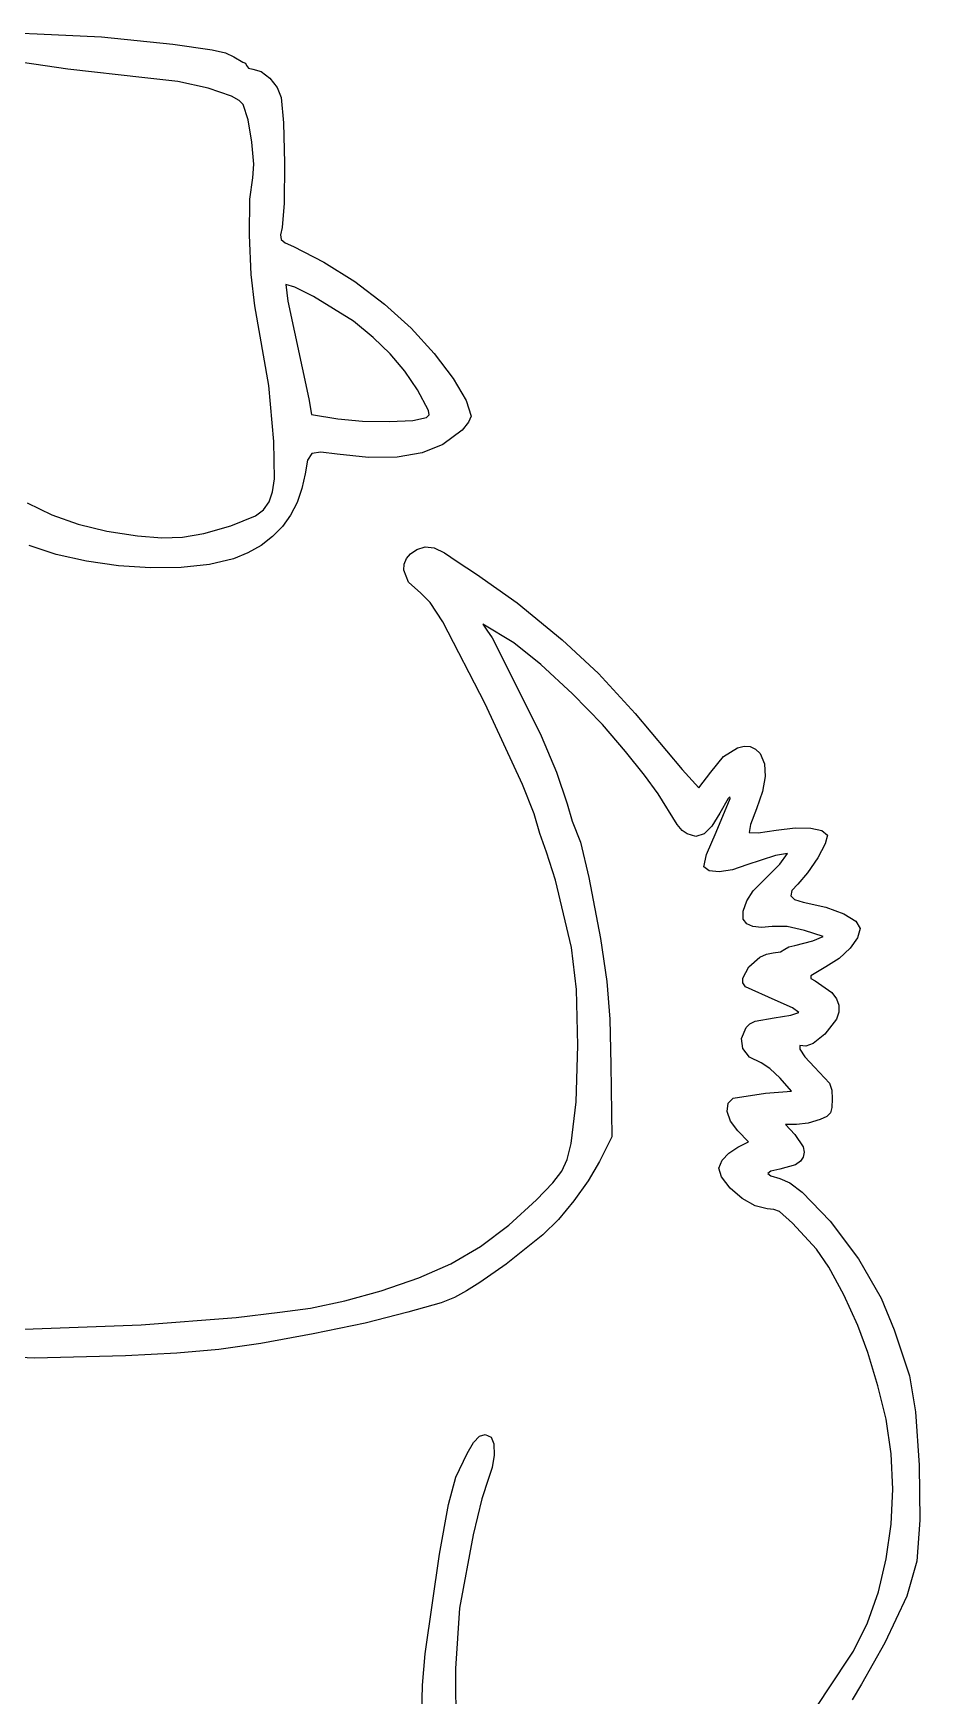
# Model space of a CAD drawing. Extents: x 7 to 205, y 4 to 208.
# Drawn here: x 124.8 to 196.1, y 72.9 to 206.7 of the extents above; entities that cross this region are included whole.
import ezdxf

# ---------------------------------------------------------------- set-up
doc = ezdxf.new("R2010")
doc.units = 0

msp = doc.modelspace()

# ---------------------------------------------------------------- linework, layer by layer
at = {"layer": 'Layer 1'}
for p, q in [((123.849671, 206.683504), (125.095418, 206.647742)), ((125.095418, 206.647742), (130.280542, 206.405792)), ((130.280542, 206.405792), (136.031529, 205.793681)), ((136.031529, 205.793681), (139.203156, 205.342173)), ((139.203156, 205.342173), (140.266966, 205.1073)), ((140.266966, 205.1073), (140.946886, 204.772158)), ((140.946886, 204.772158), (141.655814, 204.365611)), ((127.564862, 203.798722), (121.624615, 204.653051)), ((133.773751, 203.098571), (127.564862, 203.798722)), ((141.655814, 204.365611), (141.869371, 204.282708)), ((141.869371, 204.282708), (141.958195, 204.083389)), ((141.958195, 204.083389), (142.103275, 203.883657)), ((142.103275, 203.883657), (142.452084, 203.799764)), ((142.452084, 203.799764), (143.132555, 203.593046)), ((143.132555, 203.593046), (143.828061, 203.060635)), ((136.433907, 202.795712), (133.773751, 203.098571)), ((138.881232, 202.270755), (136.433907, 202.795712)), ((140.754653, 201.621799), (138.881232, 202.270755)), ((143.828061, 203.060635), (144.410947, 202.328776)), ((144.410947, 202.328776), (144.753556, 201.523715)), ((141.363315, 201.281479), (140.754653, 201.621799)), ((141.693098, 200.946946), (141.363315, 201.281479)), ((142.081999, 199.711295), (141.693098, 200.946946)), ((144.753556, 201.523715), (144.939762, 199.469228)), ((142.390427, 197.91391), (142.081999, 199.711295)), ((144.939762, 199.469228), (145.017617, 196.230061)), ((142.540364, 196.159376), (142.390427, 197.91391)), ((142.453789, 195.052278), (142.540364, 196.159376)), ((145.017617, 196.230061), (144.979611, 193.021131)), ((142.227366, 193.337737), (142.453789, 195.052278)), ((142.187447, 190.438079), (142.227366, 193.337737)), ((144.979611, 193.021131), (144.818235, 191.057353)), ((142.320081, 187.266747), (142.187447, 190.438079)), ((144.818235, 191.057353), (144.696815, 190.45846)), ((144.696815, 190.45846), (144.75428, 190.093482)), ((144.75428, 190.093482), (145.072511, 189.82418)), ((145.072511, 189.82418), (145.733392, 189.512311)), ((145.733392, 189.512311), (148.179476, 188.265981)), ((148.179476, 188.265981), (150.662484, 186.692336)), ((142.61132, 184.737184), (142.320081, 187.266747)), ((145.841433, 186.248415), (145.12014, 186.454966)), ((145.12014, 186.454966), (145.289832, 185.11204)), ((147.337832, 185.498499), (145.841433, 186.248415)), ((150.662484, 186.692336), (153.045635, 184.886373)), ((143.739536, 178.343045), (142.61132, 184.737184)), ((145.289832, 185.11204), (146.966864, 177.272278)), ((150.565973, 183.501892), (147.337832, 185.498499)), ((153.045635, 184.886373), (155.192143, 182.943091)), ((152.159056, 182.205978), (150.565973, 183.501892)), ((153.522193, 180.881217), (152.159056, 182.205978)), ((155.192143, 182.943091), (157.049101, 180.908506)), ((154.69282, 179.487444), (153.522193, 180.881217)), ((157.049101, 180.908506), (158.586316, 178.886457)), ((155.708375, 177.984491), (154.69282, 179.487444)), ((144.162295, 173.83587), (143.739536, 178.343045)), ((156.610348, 176.31833), (155.708375, 177.984491)), ((158.586316, 178.886457), (159.633513, 177.126146)), ((146.966864, 177.272278), (147.193347, 176.002278)), ((159.633513, 177.126146), (160.020418, 175.876774)), ((147.193347, 176.002278), (149.302992, 175.664701)), ((149.302992, 175.664701), (151.280139, 175.46893)), ((151.280139, 175.46893), (153.459504, 175.424771)), ((153.459504, 175.424771), (155.347336, 175.525371)), ((155.347336, 175.525371), (156.449883, 175.76388)), ((156.449883, 175.76388), (156.642427, 175.963514)), ((156.449883, 175.76388), (156.449883, 175.76388)), ((156.642427, 175.963514), (156.610348, 176.31833)), ((159.821095, 175.377933), (159.300742, 174.748928)), ((160.020418, 175.876774), (159.821095, 175.377933)), ((159.300742, 174.748928), (157.76264, 173.575156)), ((144.199291, 170.833215), (144.162295, 173.83587)), ((147.208153, 172.870389), (146.859456, 172.332789)), ((147.931956, 172.981875), (147.208153, 172.870389)), ((149.254069, 172.80233), (147.931956, 172.981875)), ((151.776352, 172.528256), (149.254069, 172.80233)), ((156.080236, 172.919174), (154.068274, 172.568706)), ((157.76264, 173.575156), (156.080236, 172.919174)), ((146.859456, 172.332789), (146.662665, 171.23399)), ((154.068274, 172.568706), (151.776352, 172.528256)), ((144.05533, 169.78298), (144.199291, 170.833215)), ((146.419069, 170.032746), (146.031985, 168.921624)), ((146.662665, 171.23399), (146.419069, 170.032746)), ((124.31394, 168.896996), (126.28065, 167.937333)), ((143.314646, 168.334729), (143.768971, 168.966816)), ((143.768971, 168.966816), (144.05533, 169.78298)), ((146.031985, 168.921624), (145.505084, 167.904989)), ((126.28065, 167.937333), (128.40549, 167.177733)), ((140.688195, 167.043001), (142.666787, 167.836727)), ((142.666787, 167.836727), (143.314646, 168.334729)), ((145.505084, 167.904989), (144.84204, 166.987203)), ((128.40549, 167.177733), (130.702444, 166.610346)), ((130.702444, 166.610346), (133.185498, 166.22732)), ((133.185498, 166.22732), (135.144968, 166.065616)), ((135.144968, 166.065616), (136.789675, 166.119515)), ((136.789675, 166.119515), (138.507968, 166.431236)), ((138.507968, 166.431236), (140.688195, 167.043001)), ((144.046526, 166.172627), (143.122216, 165.465626)), ((144.84204, 166.987203), (144.046526, 166.172627)), ((126.644951, 164.743041), (124.455169, 165.457486)), ((129.080068, 164.19566), (126.644951, 164.743041)), ((142.072782, 164.870561), (140.901897, 164.391794)), ((143.122216, 165.465626), (142.072782, 164.870561)), ((154.823391, 164.399798), (155.16184, 164.800725)), ((155.16184, 164.800725), (155.655402, 165.141766)), ((155.655402, 165.141766), (156.325525, 165.353268)), ((156.325525, 165.353268), (157.054834, 165.271085)), ((157.054834, 165.271085), (157.899044, 164.878402)), ((157.899044, 164.878402), (158.91387, 164.158405)), ((131.645268, 163.827545), (129.080068, 164.19566)), ((134.225303, 163.650899), (131.645268, 163.827545)), ((136.704919, 163.677923), (134.225303, 163.650899)), ((138.968868, 163.920821), (136.704919, 163.677923)), ((140.901897, 164.391794), (138.968868, 163.920821)), ((154.606248, 163.480635), (154.638659, 163.954573)), ((154.992802, 162.508969), (154.606248, 163.480635)), ((154.638659, 163.954573), (154.823391, 164.399798)), ((158.91387, 164.158405), (160.46735, 163.163905)), ((155.971881, 161.609492), (154.992802, 162.508969)), ((160.46735, 163.163905), (163.725403, 160.832831)), ((156.730862, 160.861274), (155.971881, 161.609492)), ((157.739951, 159.318686), (156.730862, 160.861274)), ((163.725403, 160.832831), (167.366771, 157.863509)), ((161.169991, 152.718942), (157.739951, 159.318686)), ((163.453716, 157.611657), (160.977453, 159.132273)), ((160.977453, 159.132273), (161.283596, 158.65127)), ((161.283596, 158.65127), (161.713751, 158.026749)), ((161.713751, 158.026749), (163.394142, 154.717925)), ((165.635773, 155.868703), (163.453716, 157.611657)), ((167.366771, 157.863509), (170.280119, 155.16027)), ((168.177159, 153.525828), (165.635773, 155.868703)), ((163.394142, 154.717925), (165.664286, 150.151674)), ((170.280119, 155.16027), (173.238373, 151.943862)), ((164.169078, 146.23541), (161.169991, 152.718942)), ((170.603964, 151.043321), (168.177159, 153.525828)), ((173.238373, 151.943862), (177.01446, 147.435034)), ((165.664286, 150.151674), (166.906059, 147.215609)), ((172.442276, 148.881471), (170.603964, 151.043321)), ((173.978864, 146.985259), (172.442276, 148.881471)), ((180.349724, 148.474337), (181.456503, 149.174242)), ((181.456503, 149.174242), (181.989986, 149.30095)), ((181.989986, 149.30095), (182.485413, 149.269599)), ((182.485413, 149.269599), (182.924197, 149.073267)), ((182.924197, 149.073267), (183.287749, 148.705034)), ((183.287749, 148.705034), (183.630966, 147.895606)), ((166.906059, 147.215609), (167.765981, 144.677759)), ((177.01446, 147.435034), (178.364862, 145.953869)), ((178.364862, 145.953869), (179.313786, 147.225258)), ((179.313786, 147.225258), (180.349724, 148.474337)), ((183.630966, 147.895606), (183.693127, 146.867968)), ((165.101969, 143.860884), (164.169078, 146.23541)), ((175.072892, 145.460506), (173.978864, 146.985259)), ((183.693127, 146.867968), (183.476054, 145.648555)), ((167.765981, 144.677759), (168.157644, 143.266648)), ((176.607174, 143.004566), (175.072892, 145.460506)), ((179.746029, 142.389612), (180.866133, 145.08367)), ((180.722333, 145.09466), (180.050686, 143.920441)), ((180.857467, 145.223511), (180.722333, 145.09466)), ((180.866133, 145.08367), (180.857467, 145.223511)), ((183.476054, 145.648555), (182.981569, 144.263801)), ((165.567724, 142.27672), (165.101969, 143.860884)), ((168.157644, 143.266648), (168.826294, 141.574256)), ((180.050686, 143.920441), (179.404406, 142.861858)), ((182.981569, 144.263801), (182.507781, 142.997016)), ((166.095372, 140.770582), (165.567724, 142.27672)), ((177.023909, 142.523203), (176.607174, 143.004566)), ((177.413229, 142.257376), (177.023909, 142.523203)), ((178.119606, 142.05172), (177.413229, 142.257376)), ((178.772022, 142.246082), (178.119606, 142.05172)), ((179.404406, 142.861858), (178.772022, 142.246082)), ((178.975248, 140.590241), (179.746029, 142.389612)), ((182.507781, 142.997016), (182.415567, 142.365276)), ((182.415567, 142.365276), (183.127757, 142.343115)), ((183.127757, 142.343115), (184.587967, 142.541916)), ((184.587967, 142.541916), (186.106121, 142.728513)), ((186.106121, 142.728513), (187.364135, 142.717462)), ((187.364135, 142.717462), (188.262806, 142.518425)), ((188.262806, 142.518425), (188.70293, 142.141067)), ((188.70293, 142.141067), (188.530369, 141.461339)), ((166.813319, 138.532914), (166.095372, 140.770582)), ((168.826294, 141.574256), (169.503925, 138.748942)), ((178.749393, 139.594957), (178.975248, 140.590241)), ((184.509715, 140.509453), (182.226797, 139.760379)), ((185.501667, 140.670424), (184.509715, 140.509453)), ((184.866082, 139.810752), (185.501667, 140.670424)), ((188.530369, 141.461339), (187.918727, 140.325395)), ((179.176731, 139.263886), (178.749393, 139.594957)), ((180.002174, 139.18602), (179.176731, 139.263886)), ((181.070577, 139.353978), (180.002174, 139.18602)), ((182.226797, 139.760379), (181.070577, 139.353978)), ((183.388401, 138.32849), (184.866082, 139.810752)), ((187.918727, 140.325395), (187.100541, 139.114848)), ((168.093001, 133.104498), (166.813319, 138.532914)), ((169.503925, 138.748942), (170.434031, 133.829437)), ((182.730413, 137.67233), (183.388401, 138.32849)), ((186.308345, 138.211312), (185.836171, 137.680788)), ((187.100541, 139.114848), (186.308345, 138.211312)), ((181.911986, 136.032168), (182.209947, 136.850118)), ((182.209947, 136.850118), (182.730413, 137.67233)), ((185.836171, 137.680788), (185.752723, 137.266342)), ((185.752723, 137.266342), (186.060244, 136.960772)), ((186.060244, 136.960772), (186.760973, 136.756877)), ((186.760973, 136.756877), (188.565812, 136.341658)), ((181.921517, 135.388793), (181.911986, 136.032168)), ((182.205428, 135.014326), (181.921517, 135.388793)), ((188.565812, 136.341658), (190.02137, 135.807329)), ((190.02137, 135.807329), (190.993257, 135.216196)), ((190.993257, 135.216196), (191.347084, 134.630569)), ((170.434031, 133.829437), (170.957069, 130.380013)), ((182.702505, 134.787248), (182.205428, 135.014326)), ((183.394953, 134.712081), (182.702505, 134.787248)), ((184.264977, 134.793347), (183.394953, 134.712081)), ((185.453291, 134.804199), (184.264977, 134.793347)), ((186.855628, 134.480975), (185.453291, 134.804199)), ((188.367743, 133.986386), (186.855628, 134.480975)), ((187.529081, 133.628725), (188.367743, 133.986386)), ((191.123008, 133.887481), (190.518086, 133.050263)), ((191.347084, 134.630569), (191.123008, 133.887481)), ((168.497651, 129.733498), (168.093001, 133.104498)), ((183.27466, 132.330316), (183.805874, 132.575642)), ((183.805874, 132.575642), (184.345428, 132.671016)), ((184.345428, 132.671016), (184.93303, 132.761086)), ((184.93303, 132.761086), (185.279307, 132.963387)), ((185.279307, 132.963387), (185.584132, 133.166445)), ((185.584132, 133.166445), (186.072074, 133.258337)), ((186.072074, 133.258337), (187.529081, 133.628725)), ((190.518086, 133.050263), (189.633277, 132.231164)), ((181.888713, 130.646068), (182.368355, 131.549121)), ((182.368355, 131.549121), (183.27466, 132.330316)), ((188.569541, 131.542432), (187.353962, 130.813486)), ((189.633277, 132.231164), (188.569541, 131.542432)), ((170.957069, 130.380013), (171.197847, 127.340331)), ((181.890828, 130.248417), (181.888713, 130.646068)), ((182.097934, 129.93979), (181.890828, 130.248417)), ((184.494421, 128.871023), (182.097934, 129.93979)), ((187.353962, 130.813486), (187.376982, 130.620677)), ((187.376982, 130.620677), (187.722874, 130.411897)), ((187.722874, 130.411897), (189.052295, 129.482339)), ((168.62937, 125.210944), (168.497651, 129.733498)), ((185.893546, 128.250395), (184.494421, 128.871023)), ((189.052295, 129.482339), (189.432857, 128.982069)), ((189.432857, 128.982069), (189.623974, 128.458215)), ((189.623974, 128.458215), (189.625634, 127.910834)), ((171.197847, 127.340331), (171.281177, 123.650053)), ((182.455838, 126.95209), (182.885889, 127.167163)), ((182.885889, 127.167163), (184.422076, 127.448508)), ((184.422076, 127.448508), (185.760665, 127.651913)), ((185.760665, 127.651913), (186.396452, 127.864387)), ((186.396452, 127.864387), (185.893546, 128.250395)), ((189.437829, 127.339981), (188.493778, 126.128089)), ((189.625634, 127.910834), (189.437829, 127.339981)), ((181.792893, 125.780871), (182.167268, 126.658009)), ((181.886812, 124.965098), (181.792893, 125.780871)), ((182.167268, 126.658009), (182.455838, 126.95209)), ((188.493778, 126.128089), (187.561978, 125.391969)), ((168.489237, 120.694555), (168.62937, 125.210944)), ((182.418373, 124.284039), (181.886812, 124.965098)), ((186.486669, 125.230725), (186.473473, 124.920196)), ((186.473473, 124.920196), (186.879206, 124.31433)), ((186.950593, 125.171683), (186.486669, 125.230725)), ((187.561978, 125.391969), (186.950593, 125.171683)), ((171.281177, 123.650053), (171.342366, 117.864498)), ((183.356925, 123.811044), (182.418373, 124.284039)), ((184.063207, 123.371354), (183.356925, 123.811044)), ((184.893994, 122.578218), (184.063207, 123.371354)), ((186.879206, 124.31433), (187.672071, 123.487361)), ((187.672071, 123.487361), (188.863405, 122.174434)), ((185.813443, 121.533387), (184.893994, 122.578218)), ((188.863405, 122.174434), (189.048882, 121.625745)), ((168.078328, 117.342054), (168.489237, 120.694555)), ((180.639082, 119.916032), (180.704318, 120.570107)), ((180.704318, 120.570107), (181.116529, 120.992132)), ((181.116529, 120.992132), (183.711929, 121.375105)), ((183.711929, 121.375105), (185.813443, 121.533387)), ((189.048882, 121.625745), (189.089307, 120.915921)), ((189.089307, 120.915921), (189.063962, 120.223501)), ((180.905148, 119.141405), (180.639082, 119.916032)), ((181.486844, 118.357723), (180.905148, 119.141405)), ((188.110594, 119.261207), (187.152495, 118.972399)), ((188.646255, 119.517282), (188.110594, 119.261207)), ((188.940161, 119.797667), (188.646255, 119.517282)), ((189.063962, 120.223501), (188.940161, 119.797667)), ((171.342366, 117.864498), (170.348893, 115.888942)), ((182.351045, 117.473795), (181.486844, 118.357723)), ((186.223348, 118.852275), (185.314816, 118.852275)), ((185.314816, 118.852275), (186.073172, 118.060721)), ((186.073172, 118.060721), (186.747938, 117.067448)), ((187.152495, 118.972399), (186.223348, 118.852275)), ((167.746982, 116.037261), (168.078328, 117.342054)), ((180.230949, 115.989588), (180.780607, 116.547756)), ((180.780607, 116.547756), (181.503975, 117.035758)), ((181.503975, 117.035758), (182.351045, 117.473795)), ((186.747938, 117.067448), (186.834982, 116.628805)), ((186.834982, 116.628805), (186.758669, 116.237065)), ((166.592858, 114.166111), (167.333938, 115.111741)), ((167.333938, 115.111741), (167.746982, 116.037261)), ((170.348893, 115.888942), (169.446238, 114.332305)), ((179.950193, 115.358763), (180.230949, 115.989588)), ((180.184654, 114.647421), (179.950193, 115.358763)), ((184.149144, 115.109778), (183.905917, 114.922127)), ((184.87287, 115.262747), (184.149144, 115.109778)), ((186.126575, 115.619017), (184.87287, 115.262747)), ((186.521649, 115.898409), (186.126575, 115.619017)), ((186.758669, 116.237065), (186.521649, 115.898409)), ((165.277402, 112.800991), (166.592858, 114.166111)), ((169.446238, 114.332305), (168.306746, 112.725108)), ((180.868268, 113.723689), (180.184654, 114.647421)), ((183.905917, 114.922127), (184.143465, 114.718836)), ((184.143465, 114.718836), (184.862064, 114.518945)), ((184.862064, 114.518945), (185.670684, 114.163859)), ((185.670684, 114.163859), (186.658615, 113.425194)), ((163.065354, 110.757441), (165.277402, 112.800991)), ((168.306746, 112.725108), (167.052599, 111.225911)), ((181.831907, 112.89882), (180.868268, 113.723689)), ((182.885825, 112.306131), (181.831907, 112.89882)), ((186.658615, 113.425194), (188.934061, 111.078859)), ((167.052599, 111.225911), (165.805973, 109.993275)), ((183.840272, 112.078942), (182.885825, 112.306131)), ((184.379973, 112.029367), (183.840272, 112.078942)), ((184.848292, 111.849239), (184.379973, 112.029367)), ((185.90293, 110.908925), (184.848292, 111.849239)), ((188.934061, 111.078859), (191.211707, 108.043399)), ((160.782054, 109.049796), (163.065354, 110.757441)), ((165.805973, 109.993275), (162.836673, 107.629513)), ((187.831868, 108.814275), (185.90293, 110.908925)), ((158.384098, 107.649237), (160.782054, 109.049796)), ((188.824421, 107.377554), (187.831868, 108.814275)), ((155.828083, 106.526945), (158.384098, 107.649237)), ((162.836673, 107.629513), (160.733305, 106.152275)), ((190.022554, 105.151407), (188.824421, 107.377554)), ((191.211707, 108.043399), (193.014854, 104.882275)), ((152.794627, 105.485492), (155.828083, 106.526945)), ((160.733305, 106.152275), (159.64881, 105.486118)), ((147.112997, 104.084465), (149.860518, 104.664161)), ((149.860518, 104.664161), (152.794627, 105.485492)), ((157.621529, 104.510826), (154.940418, 103.755249)), ((158.68271, 104.924836), (157.621529, 104.510826)), ((159.64881, 105.486118), (158.68271, 104.924836)), ((191.156116, 102.680083), (190.022554, 105.151407)), ((193.014854, 104.882275), (194.074548, 102.341722)), ((133.472303, 102.738093), (141.111529, 103.320935)), ((141.111529, 103.320935), (144.639307, 103.767918)), ((144.639307, 103.767918), (147.112997, 104.084465)), ((154.940418, 103.755249), (151.495891, 102.882701)), ((123.331529, 102.357637), (133.472303, 102.738093)), ((147.320418, 102.005915), (143.119066, 101.243018)), ((151.495891, 102.882701), (147.320418, 102.005915)), ((191.954957, 100.507831), (191.156116, 102.680083)), ((194.074548, 102.341722), (195.308488, 98.64642)), ((124.884263, 100.062067), (116.917828, 100.376665)), ((136.347736, 100.448433), (132.221529, 100.234129)), ((139.720877, 100.754294), (136.347736, 100.448433)), ((143.119066, 101.243018), (139.720877, 100.754294)), ((192.755057, 97.82672), (191.954957, 100.507831)), ((132.221529, 100.234129), (124.884263, 100.062067)), ((193.423326, 95.142767), (192.755057, 97.82672)), ((195.308488, 98.64642), (195.793309, 95.744158)), ((193.820783, 92.357076), (193.423326, 95.142767)), ((195.793309, 95.744158), (196.083591, 91.447827)), ((160.225575, 93.262618), (160.700129, 93.76912)), ((160.700129, 93.76912), (161.163399, 93.906039)), ((161.163399, 93.906039), (161.632302, 93.684985)), ((161.632302, 93.684985), (161.85298, 93.153338)), ((158.800427, 90.488942), (159.722817, 92.374926)), ((159.722817, 92.374926), (160.225575, 93.262618)), ((161.85298, 93.153338), (161.881943, 92.258576)), ((193.952289, 89.522501), (193.820783, 92.357076)), ((161.734688, 91.249999), (161.426706, 90.376908)), ((161.881943, 92.258576), (161.734688, 91.249999)), ((196.083591, 91.447827), (196.130605, 87.018089)), ((158.205317, 88.286852), (158.800427, 90.488942)), ((161.426706, 90.376908), (160.884949, 88.72166)), ((160.884949, 88.72166), (160.183721, 85.839415)), ((193.822705, 86.691899), (193.952289, 89.522501)), ((157.479563, 84.280053), (158.205317, 88.286852)), ((196.130605, 87.018089), (195.885621, 83.715609)), ((160.183721, 85.839415), (159.094269, 79.936492)), ((193.436891, 83.918125), (193.822705, 86.691899)), ((156.340044, 76.255825), (157.479563, 84.280053)), ((192.799708, 81.254035), (193.436891, 83.918125)), ((195.885621, 83.715609), (195.085442, 80.893387)), ((191.916018, 78.752485), (192.799708, 81.254035)), ((195.085442, 80.893387), (193.319174, 77.153576)), ((159.094269, 79.936492), (158.765494, 75.073949)), ((190.79068, 76.46633), (191.916018, 78.752485)), ((188.671378, 73.273387), (190.79068, 76.46633)), ((193.319174, 77.153576), (191.44996, 73.820266)), ((156.128264, 73.732815), (156.340044, 76.255825)), ((158.765494, 75.073949), (158.803968, 70.047278)), ((156.071401, 71.438942), (156.128264, 73.732815)), ((191.44996, 73.820266), (190.684345, 72.567831)), ((186.705689, 70.259471), (188.671378, 73.273387))]:
    msp.add_line(p, q, dxfattribs=at)

doc.saveas('drawing.dxf')
